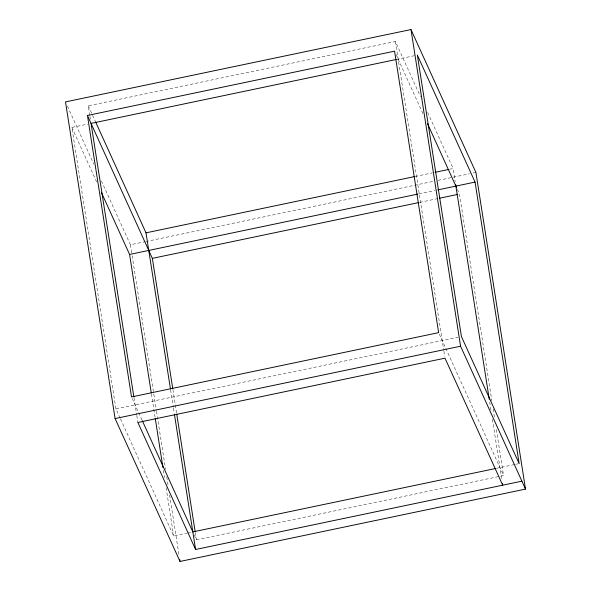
<?xml version="1.0" encoding="UTF-8"?>
<svg xmlns="http://www.w3.org/2000/svg" width="591" height="591" viewBox="0 0 591 591"><rect width="100%" height="100%" fill="white"/><g stroke="black" fill="none" stroke-linecap="round" stroke-linejoin="round"><path stroke-width="0.44" stroke-dasharray="2.96 2.22" d="M89.802 115.496L88.288 105.819L395.409 41.503L420.467 96.651M120.113 418.096L115.939 408.906L71.858 127.427L87.557 124.14M396.362 59.469L416.478 55.258M415.185 176.465L432.346 172.868M449.507 169.277L453.12 168.516L455.188 181.71M101.401 180.912L130.426 244.785L144.854 241.763M145.755 241.579L433.513 181.311M438.027 180.366L469.594 173.754M473.206 173L475.91 172.432M418.842 193.87L435.102 190.465M419.736 202.366L436.897 198.775M115.939 408.906L457.936 337.284M120.498 418.938L173.651 535.926L186.734 533.185M187.606 533.001L191.092 532.269M496.344 468.345L514.783 464.482M515.655 464.304L519.142 463.573M194.276 535.077L196.441 539.842L503.562 475.526L496.145 428.157M427.685 112.534L453.12 168.516M396 54.335L423.222 114.248M457.323 189.283L459.48 194.047L491.867 400.824M439.357 334.225L503.562 475.526M88.288 105.819L95.121 120.859M67.411 106.107L93.762 164.099M71.858 127.427L96.924 182.582M132.236 398.541L142.335 420.77M493.145 409.024L494.431 417.224M489.688 402.006L490.966 410.198M492.399 419.307L501.885 479.907M395.409 41.503L443.76 350.249M443.893 351.128L444.72 356.403M172.904 389.535L176.613 413.22M195.296 532.55L196.441 539.842M170.585 389.801L173.296 407.11M173.436 408.019L174.293 413.486M130.426 244.785L131.992 254.795M132.133 255.704L153.653 393.111M153.793 394.02L156.356 410.398M156.497 411.306L165.62 469.542M166.758 476.826L168.184 485.928M169.61 495.022L179.154 555.991M151.399 393.82L155.108 417.505M163.382 470.34L164.52 477.624M166.093 487.641L173.651 535.926M89.943 116.375L90.357 119.013M133.98 397.603L136.639 414.564M136.772 415.443L137.88 422.484"/><path stroke-width="0.89" d="M410.989 29.55L65.498 101.903L115.09 418.568L180.011 561.45L525.502 489.097L475.91 172.432L410.989 29.55L460.574 346.215L525.502 489.097M87.438 115.474L394.559 51.158L438.64 332.637L131.52 396.953L87.438 115.474L152.36 258.363L172.764 388.627M396.362 59.469L91.044 123.408L133.839 396.694M95.506 121.694L145.999 232.839L414.284 176.65M435.057 172.299L448.606 169.462M101.475 192.607L129.577 254.448L417.94 194.055M437.813 189.896L475.061 182.094L519.142 463.573L461.423 336.552L417.349 55.074L475.061 182.094M152.36 258.363L418.834 202.558M439.608 198.207L457.678 194.424M115.09 418.568L460.574 346.215M495.443 468.537L192.836 531.907L142.335 420.77M502.439 483.423L502.712 485.181L445.001 358.161L137.88 422.484L195.591 549.497L521.897 481.163M427.404 123.438L456.599 187.694M455.602 184.355L489.259 399.272M176.753 414.128L195.156 531.641M145.999 232.839L170.437 388.893M174.434 414.394L195.591 549.497M179.73 559.633L180.011 561.45M129.577 254.448L151.259 392.904M155.248 418.413L162.953 467.607"/></g></svg>
